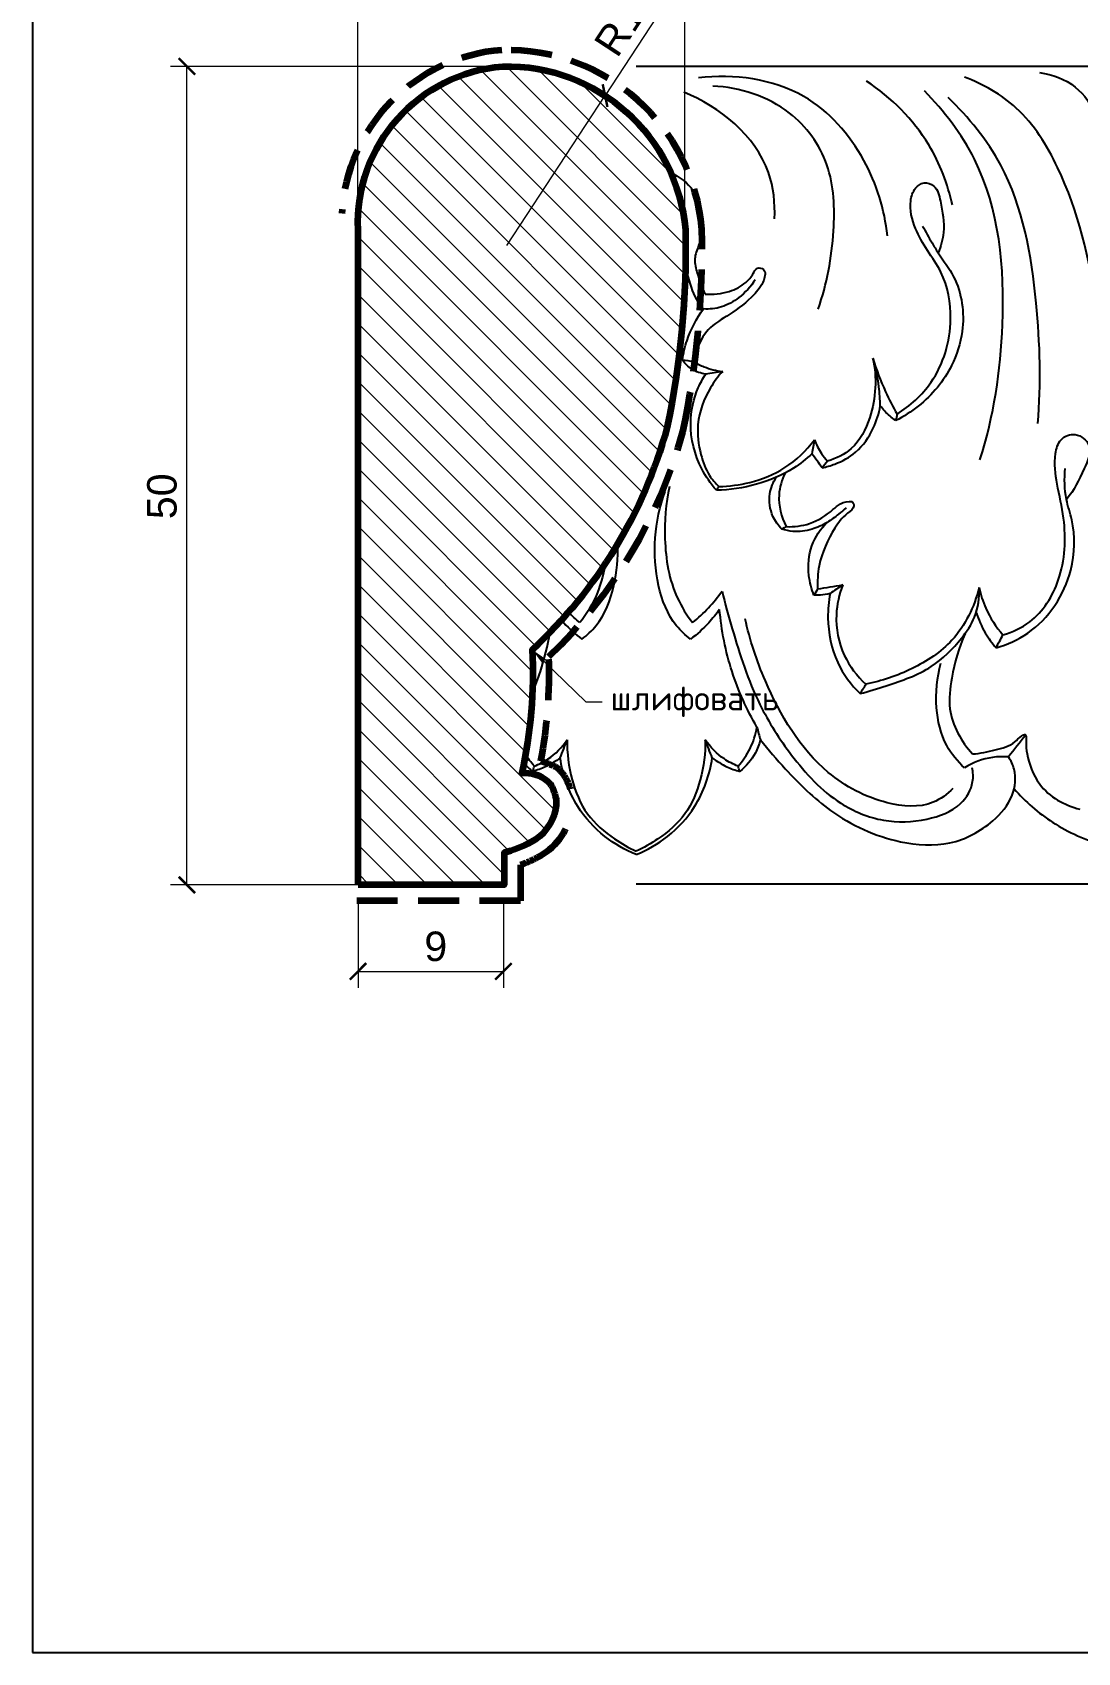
# Model space of a CAD drawing. Header units: millimetres. Extents: x 1288 to 1519, y -5291 to -5141.
# Drawn here: x 1287.9 to 1351.8, y -5291.3 to -5192.4 of the extents above; entities that cross this region are included whole.
import ezdxf
from ezdxf import colors
from ezdxf.entities.mleader import LeaderData, LeaderLine
from ezdxf.math import Vec2, Vec3

# ---------------------------------------------------------------- set-up
doc = ezdxf.new("R2010")
doc.units = ezdxf.units.MM
doc.linetypes.add('HIDDEN', pattern=[0.375, 0.25, -0.125])
doc.layers.add('Dimension', color=7, linetype='Continuous')
doc.layers.add('Outside panel', color=7, linetype='Continuous', lineweight=18, true_color=0x7f5e57)
doc.layers.add('кривые', color=7, linetype='Continuous', true_color=0xffffff)
for name, color, linetype, lineweight in [('линия 15', 7, 'Continuous', 15), ('линия 50', 1, 'Continuous', 140), ('служебный слой РАЗМЕРЫ', 7, 'Continuous', 9)]:
    doc.layers.add(name, color=color, linetype=linetype, lineweight=lineweight)
doc.styles.get("Standard").update_dxf_attribs({"font": 'arial.ttf'})
doc.styles.add('ЕСКД профили текст', font='isocpeur.ttf')
doc.dimstyles.new('M_1', dxfattribs={"dimtxt": 1.8, "dimasz": 1, "dimexe": 1, "dimexo": 1, "dimgap": 0.6, "dimtad": 1, "dimdec": 0, "dimdsep": 46, "dimtxsty": 'Standard', "dimblk": 'ARCHTICK', "dimcen": -5, "dimclrd": 7, "dimclre": 7, "dimclrt": 7, "dimadec": 0, "dimazin": 0, "dimtfac": 1, "dimtdec": 0, "dimtmove": 0, "dimatfit": 3, "dimfxl": 1, "dimtolj": 1, "dimtzin": 0, "dimlwd": 5, "dimlwe": 5, "dimarcsym": 0})

# ---------------------------------------------------------------- blocks, each defined once
blk = doc.blocks.new('_ArchTick')
at = {"color": 0, "linetype": 'ByBlock', "const_width": 0.15}
blk.add_lwpolyline([(-0.5, -0.5), (0.5, 0.5)], dxfattribs=at)
blk = doc.blocks.new('*D5')
at = {"layer": 'Defpoints', "color": 0, "ltscale": 1000, "transparency": 16777216}
for p in [(1307.827, -5244.42), (1316.706, -5244.42), (1316.706, -5249.701)]:
    blk.add_point(p, dxfattribs=at)
at = {"layer": 'линия 15', "color": 7, "lineweight": 5, "ltscale": 1000, "transparency": 16777216}
for p, q in [((1307.827, -5245.42), (1307.827, -5250.701)), ((1316.706, -5245.42), (1316.706, -5250.701)), ((1307.827, -5249.701), (1316.706, -5249.701))]:
    blk.add_line(p, q, dxfattribs=at)
at = {"layer": 'линия 15', "color": 7, "lineweight": 5, "ltscale": 1000, "transparency": 16777216, "rotation": 180}
blk.add_blockref('_ArchTick', (1307.827, -5249.701), dxfattribs=at)
at = {"layer": 'линия 15', "color": 7, "lineweight": 5, "ltscale": 1000, "transparency": 16777216}
blk.add_blockref('_ArchTick', (1316.706, -5249.701), dxfattribs=at)
at = {"layer": 'линия 15', "color": 7, "ltscale": 1000, "transparency": 16777216, "insert": (1312.577, -5248.182), "char_height": 1.8, "attachment_point": 5}
blk.add_mtext('\\A1;9', dxfattribs=at)
blk = doc.blocks.new('*D4')
at = {"layer": 'Defpoints', "color": 0, "ltscale": 1000, "transparency": 16777216}
for p in [(1327.783, -5185.328), (1307.818, -5204.014), (1327.783, -5205.998)]:
    blk.add_point(p, dxfattribs=at)
at = {"layer": 'линия 15', "color": 7, "lineweight": 5, "ltscale": 1000, "transparency": 16777216}
for p, q in [((1307.818, -5203.014), (1307.818, -5184.328)), ((1327.783, -5204.998), (1327.783, -5184.328)), ((1307.818, -5185.328), (1327.783, -5185.328))]:
    blk.add_line(p, q, dxfattribs=at)
at = {"layer": 'линия 15', "color": 7, "lineweight": 5, "ltscale": 1000, "transparency": 16777216, "rotation": 180}
blk.add_blockref('_ArchTick', (1307.818, -5185.328), dxfattribs=at)
at = {"layer": 'линия 15', "color": 7, "lineweight": 5, "ltscale": 1000, "transparency": 16777216}
blk.add_blockref('_ArchTick', (1327.783, -5185.328), dxfattribs=at)
at = {"layer": 'линия 15', "color": 7, "ltscale": 1000, "transparency": 16777216, "insert": (1318.229, -5183.809), "char_height": 1.8, "attachment_point": 5}
blk.add_mtext('\\A1;20', dxfattribs=at)
blk = doc.blocks.new('*D3')
at = {"layer": 'Defpoints', "color": 0, "ltscale": 1000, "transparency": 16777216}
for p in [(1322.916, -5196.225), (1316.921, -5205.385)]:
    blk.add_point(p, dxfattribs=at)
at = {"layer": 'линия 15', "color": 7, "lineweight": 5, "ltscale": 1000, "transparency": 16777216}
for p in [(1326.833, -5190.239), (1316.921, -5205.385)]:
    blk.add_line(p, (1322.916, -5196.225), dxfattribs=at)
at = {"layer": 'линия 15', "color": 7, "lineweight": 5, "ltscale": 1000, "transparency": 16777216, "rotation": 236.7988609998389}
blk.add_blockref('_ArchTick', (1322.916, -5196.225), dxfattribs=at)
at = {"layer": 'линия 15', "color": 7, "ltscale": 1000, "transparency": 16777216, "insert": (1324.164, -5191.572), "char_height": 1.8, "attachment_point": 5, "rotation": 56.79886}
blk.add_mtext('\\A1;R11', dxfattribs=at)
blk = doc.blocks.new('*D2')
at = {"layer": 'Defpoints', "color": 0, "ltscale": 1000, "transparency": 16777216}
for p in [(1297.379, -5194.441), (1316.669, -5194.441), (1316.746, -5244.42)]:
    blk.add_point(p, dxfattribs=at)
at = {"layer": 'линия 15', "color": 7, "lineweight": 5, "ltscale": 1000, "transparency": 16777216}
for p, q in [((1315.669, -5194.441), (1296.379, -5194.441)), ((1297.379, -5244.42), (1297.379, -5194.441)), ((1315.746, -5244.42), (1296.379, -5244.42))]:
    blk.add_line(p, q, dxfattribs=at)
for p, rotation in [((1297.379, -5194.441), 90), ((1297.379, -5244.42), 270)]:
    blk.add_blockref('_ArchTick', p, dxfattribs=dict(at, rotation=rotation))
at = {"layer": 'линия 15', "color": 7, "ltscale": 1000, "transparency": 16777216, "insert": (1295.86, -5220.692), "char_height": 1.8, "attachment_point": 5, "rotation": 90}
blk.add_mtext('\\A1;50', dxfattribs=at)

msp = doc.modelspace()

# ---------------------------------------------------------------- hatches: boundary and pattern name
at = {"layer": 'Outside panel', "ltscale": 1000}
h = msp.add_hatch(dxfattribs=at)
h.set_pattern_fill('ANSI31', color=256, scale=10, angle=-90)
h.set_pattern_definition([(315, (97418.2562, 308518.515), (0.8838834765, 0.8838834765), [])])
h.paths.add_polyline_path([(1307.827, -5244.42), (1307.827, -5204.42, -0.403736), (1316.669, -5194.441, -0.395515), (1327.827, -5204.431, -0.056734), (1326.695, -5216.526, -0.139522), (1318.467, -5230.06, -0.06776), (1317.824, -5237.593, -0.211086), (1319.405, -5238.088, -0.138221), (1319.842, -5238.856, -0.140605), (1319.882, -5239.823, -0.222223), (1318.391, -5241.818, -0.056782), (1316.746, -5242.46), (1316.746, -5244.42)])

# ---------------------------------------------------------------- linework, layer by layer
at = {"color": 6, "ltscale": 1000}
msp.add_lwpolyline([(1287.94, -5291.295), (1512.94, -5291.295), (1512.94, -5141.295), (1287.94, -5141.295)], close=True, dxfattribs=at)
at = {"layer": 'Dimension', "color": 7, "lineweight": 30}
msp.add_lwpolyline([(1307.827, -5204.42, -0.403736), (1316.669, -5194.441, -0.395515), (1327.827, -5204.431, -0.056734), (1326.695, -5216.526, -0.139522), (1318.467, -5230.06, -0.06776), (1317.824, -5237.593, -0.058766), (1319.405, -5238.088, -0.138221), (1319.842, -5238.856, -0.140605), (1319.882, -5239.823, -0.227709), (1318.337, -5241.847, -0.054807), (1316.746, -5242.463)], format="xyb", dxfattribs=at)
msp.add_lwpolyline([(1307.827, -5204.42, -0.403736), (1316.669, -5194.441, -0.395515), (1327.827, -5204.431, -0.056734), (1326.695, -5216.526, -0.139522), (1318.467, -5230.06, -0.06776), (1317.824, -5237.593, -0.058766), (1319.405, -5238.088, -0.138221), (1319.842, -5238.856, -0.140605), (1319.882, -5239.823, -0.227709), (1318.337, -5241.847, -0.054807), (1316.746, -5242.463)], format="xyb", dxfattribs=at)
msp.add_lwpolyline([(1307.827, -5204.42), (1307.827, -5244.42)], dxfattribs=at)
msp.add_lwpolyline([(1307.827, -5204.42), (1307.827, -5244.42)], dxfattribs=at)
at = {"layer": 'кривые', "color": 7}
for p, q in [((1324.819, -5194.42), (1389.778, -5194.42)), ((1324.819, -5244.364), (1389.778, -5244.346))]:
    msp.add_line(p, q, dxfattribs=at)
for points, knots in [([(1340.162, -5204.787), (1339.985, -5203.187), (1338.963, -5199.871), (1335.095, -5195.439), (1330.788, -5194.893), (1328.626, -5195.136)], [0, 0, 0, 0, 4.836088, 10.197122, 16.731112, 16.731112, 16.731112, 16.731112]), ([(1335.924, -5209.26), (1336.478, -5207.735), (1337, -5204.786), (1336.873, -5200.388), (1334.188, -5196.672), (1331.15, -5195.734), (1329.501, -5195.64)], [0, 0, 0, 0, 4.874637, 8.936384, 12.843834, 17.80771, 17.80771, 17.80771, 17.80771]), ([(1344.13, -5202.904), (1343.843, -5201.622), (1342.711, -5198.639), (1340.395, -5196.343), (1338.884, -5195.337)], [0, 0, 0, 0, 3.946447, 9.400617, 9.400617, 9.400617, 9.400617]), ([(1353.21, -5216.356), (1353.354, -5213.937), (1353.081, -5208.559), (1351.487, -5201.842), (1348.458, -5196.906), (1346.018, -5195.532), (1344.87, -5195.102)], [0, 0, 0, 0, 7.281173, 16.089871, 20.518364, 24.203506, 24.203506, 24.203506, 24.203506]), ([(1349.458, -5194.825), (1350.233, -5194.93), (1351.769, -5195.473), (1353.192, -5197.744), (1354.221, -5201.461), (1355.138, -5207.141), (1355.697, -5213.99), (1356.081, -5219.927), (1356.344, -5224.559), (1356.588, -5227.326), (1356.651, -5229.08), (1356.762, -5229.653), (1357.025, -5229.889), (1357.21, -5229.935), (1357.298, -5229.94)], [-37.690244, -37.690244, -37.690244, -37.690244, -35.339489, -33.145651, -29.951693, -23.751455, -15.90499, -9.302618, -5.886267, -1.948176, -1.011162, -0.551883, -0.267288, 0, 0, 0, 0]), ([(1333.267, -5203.745), (1333.303, -5202.796), (1332.984, -5199.371), (1329.92, -5196.911), (1327.718, -5196.01)], [0, 0, 0, 0, 2.853267, 10.000395, 10.000395, 10.000395, 10.000395]), ([(1345.811, -5218.475), (1346.659, -5215.811), (1347.591, -5209.667), (1346.838, -5201.349), (1343.624, -5197.172), (1342.415, -5195.943)], [0, 0, 0, 0, 8.399543, 18.64848, 23.828731, 23.828731, 23.828731, 23.828731]), ([(1349.342, -5216.255), (1349.569, -5213.81), (1349.383, -5208.48), (1348.149, -5201.243), (1345.125, -5197.555), (1343.861, -5196.346)], [0, 0, 0, 0, 7.376593, 16.068099, 21.323137, 21.323137, 21.323137, 21.323137]), ([(1326.92, -5200.927), (1327.469, -5201.172), (1328.449, -5201.937), (1329.002, -5203.687), (1328.775, -5205.124), (1328.292, -5206.203), (1328.593, -5207.239), (1328.824, -5207.941), (1329.033, -5208.344)], [2.128362, 2.128362, 2.128362, 2.128362, 3.901086, 5.662124, 7.355316, 8.206154, 9.092367, 10.456371, 10.456371, 10.456371, 10.456371]), ([(1340.752, -5215.678), (1341.549, -5215.173), (1343.31, -5213.583), (1344.284, -5210.255), (1343.76, -5207.341), (1342.592, -5205.691), (1341.781, -5204.319), (1341.438, -5202.934), (1341.77, -5201.898), (1342.383, -5201.444), (1343.195, -5201.756), (1343.478, -5203.002), (1343.717, -5204.371), (1343.423, -5205.433), (1343.261, -5205.832)], [0, 0, 0, 0, 2.83315, 6.896154, 9.825835, 11.387281, 12.91899, 14.634434, 15.459953, 16.065695, 16.688182, 17.700244, 19.618006, 20.911425, 20.911425, 20.911425, 20.911425]), ([(1328.931, -5209.252), (1328.779, -5209.073), (1328.304, -5208.434), (1328.011, -5207.327), (1327.663, -5206.091), (1328, -5205.191), (1327.898, -5204.626), (1327.826, -5204.42)], [0, 0, 0, 0, 0.707126, 2.361227, 3.414527, 4.464346, 5.107248, 5.107248, 5.107248, 5.107248]), ([(1342.305, -5204.188), (1342.49, -5204.539), (1342.801, -5205.091), (1343.43, -5206.126), (1344.635, -5207.669), (1344.978, -5210.269), (1344.405, -5212.06), (1344.076, -5212.711)], [0, 0, 0, 0, 1.191157, 1.90489, 3.639952, 7.020802, 9.21226, 9.21226, 9.21226, 9.21226]), ([(1329.033, -5208.344), (1329.523, -5208.386), (1330.412, -5208.289), (1331.444, -5207.769), (1331.93, -5207.21), (1332.151, -5206.683), (1332.787, -5206.815), (1332.591, -5207.728), (1331.861, -5208.603), (1330.626, -5209.571), (1328.94, -5210.486), (1328.456, -5211.779), (1328.341, -5212.481)], [10.456371, 10.456371, 10.456371, 10.456371, 11.93462, 13.081509, 13.800083, 14.2048, 14.585306, 15.250597, 16.338279, 18.221078, 19.848107, 21.98814, 21.98814, 21.98814, 21.98814]), ([(1332.093, -5207.473), (1331.822, -5207.888), (1331.196, -5208.555), (1330.079, -5209.194), (1329.295, -5209.272), (1328.931, -5209.252)], [-3.789841, -3.789841, -3.789841, -3.789841, -2.29963, -1.097083, 0, 0, 0, 0]), ([(1327.637, -5212.377), (1327.697, -5211.971), (1327.959, -5210.861), (1328.502, -5209.836), (1328.931, -5209.252)], [0, 0, 0, 0, 1.234262, 3.411567, 3.411567, 3.411567, 3.411567]), ([(1329.063, -5213.23), (1328.769, -5213.187), (1328.215, -5212.998), (1327.797, -5212.593), (1327.637, -5212.377)], [24.901905, 24.901905, 24.901905, 24.901905, 25.79408, 26.601638, 26.601638, 26.601638, 26.601638]), ([(1328.341, -5212.481), (1328.54, -5212.599), (1329.099, -5212.874), (1329.711, -5213.021), (1330.098, -5213.063)], [21.98814, 21.98814, 21.98814, 21.98814, 22.682248, 23.85185, 23.85185, 23.85185, 23.85185]), ([(1339.272, -5212.255), (1339.526, -5213.44), (1339.423, -5215.47), (1338.234, -5217.801), (1337.026, -5218.391), (1336.505, -5218.542)], [9.012067, 9.012067, 9.012067, 9.012067, 12.652833, 14.865351, 16.495623, 16.495623, 16.495623, 16.495623]), ([(1339.272, -5212.255), (1339.484, -5212.955), (1339.925, -5214.124), (1340.496, -5215.233), (1340.752, -5215.678)], [0, 0, 0, 0, 2.19745, 3.74065, 3.74065, 3.74065, 3.74065]), ([(1339.726, -5215.172), (1339.716, -5214.784), (1339.642, -5213.799), (1339.439, -5212.829), (1339.272, -5212.255)], [6.049918, 6.049918, 6.049918, 6.049918, 7.216828, 9.012067, 9.012067, 9.012067, 9.012067]), ([(1329.718, -5220.319), (1329.367, -5219.923), (1328.516, -5218.69), (1327.946, -5216.442), (1328.377, -5214.42), (1328.888, -5213.494), (1329.063, -5213.23)], [8.004967, 8.004967, 8.004967, 8.004967, 9.594154, 12.466277, 14.680532, 15.629727, 15.629727, 15.629727, 15.629727]), ([(1330.098, -5213.063), (1329.816, -5213.372), (1329.1, -5214.343), (1328.434, -5216.121), (1328.676, -5218.004), (1329.143, -5219.318), (1329.649, -5219.894), (1329.863, -5220.092)], [0, 0, 0, 0, 1.258264, 3.615866, 5.46766, 6.859811, 7.734574, 7.734574, 7.734574, 7.734574]), ([(1344.076, -5212.711), (1343.834, -5213.181), (1342.956, -5214.547), (1341.633, -5215.576), (1340.667, -5216.069)], [9.21226, 9.21226, 9.21226, 9.21226, 10.799876, 14.059291, 14.059291, 14.059291, 14.059291]), ([(1336.174, -5218.951), (1336.437, -5218.896), (1337.163, -5218.679), (1338.395, -5218.018), (1339.316, -5216.677), (1339.646, -5215.638), (1339.726, -5215.172)], [0.52713, 0.52713, 0.52713, 0.52713, 1.333378, 2.801258, 4.629162, 6.049918, 6.049918, 6.049918, 6.049918]), ([(1340.667, -5216.069), (1340.539, -5215.98), (1340.196, -5215.713), (1339.896, -5215.393), (1339.726, -5215.172)], [4.14171, 4.14171, 4.14171, 4.14171, 4.60869, 5.447476, 5.447476, 5.447476, 5.447476]), ([(1329.863, -5220.092), (1330.5, -5220.083), (1331.908, -5219.896), (1334.019, -5219.045), (1335.204, -5217.904), (1335.702, -5217.241)], [0, 0, 0, 0, 1.914756, 4.231069, 6.721132, 6.721132, 6.721132, 6.721132]), ([(1335.702, -5217.241), (1335.812, -5217.533), (1336.049, -5217.993), (1336.369, -5218.395), (1336.505, -5218.542)], [0, 0, 0, 0, 0.93585, 1.537484, 1.537484, 1.537484, 1.537484]), ([(1347.217, -5229.161), (1347.801, -5228.989), (1349.331, -5228.277), (1350.967, -5225.655), (1351.121, -5222.555), (1350.507, -5220.036), (1350.306, -5218.418), (1350.642, -5217.147), (1351.705, -5216.725), (1352.806, -5217.656), (1352.036, -5219.291), (1351.562, -5220.329), (1351.096, -5220.882)], [0, 0, 0, 0, 1.828062, 4.918317, 8.714741, 10.842852, 12.702252, 13.610614, 14.539979, 15.604733, 17.047815, 19.220352, 19.220352, 19.220352, 19.220352]), ([(1335.542, -5218.091), (1335.199, -5218.415), (1334.177, -5219.23), (1332.188, -5220.057), (1330.54, -5220.304), (1329.718, -5220.319)], [7.587287, 7.587287, 7.587287, 7.587287, 9.00311, 11.486375, 13.957808, 13.957808, 13.957808, 13.957808]), ([(1336.174, -5218.951), (1336.072, -5218.809), (1335.863, -5218.52), (1335.65, -5218.235), (1335.542, -5218.091)], [0, 0, 0, 0, 0.527358, 1.069372, 1.069372, 1.069372, 1.069372]), ([(1333.912, -5219.27), (1333.709, -5219.686), (1333.375, -5220.797), (1333.679, -5221.958), (1333.985, -5222.546)], [0, 0, 0, 0, 1.390976, 3.38102, 3.38102, 3.38102, 3.38102]), ([(1346.794, -5229.941), (1347.478, -5229.744), (1349.587, -5228.811), (1351.586, -5225.794), (1351.651, -5222.683), (1350.976, -5220.7), (1350.965, -5219.617), (1351.013, -5218.986)], [0, 0, 0, 0, 2.135876, 6.801956, 9.878759, 11.16599, 13.06625, 13.06625, 13.06625, 13.06625]), ([(1328.138, -5229.412), (1327.823, -5229.174), (1326.863, -5228.284), (1325.682, -5225.181), (1325.915, -5222.201), (1326.589, -5220.404)], [22.891841, 22.891841, 22.891841, 22.891841, 24.077829, 26.763772, 32.528545, 32.528545, 32.528545, 32.528545]), ([(1326.851, -5220.086), (1326.62, -5221.134), (1326.443, -5223.444), (1326.913, -5226.388), (1327.902, -5227.94), (1328.263, -5228.402)], [0, 0, 0, 0, 3.2268, 6.922967, 8.684143, 8.684143, 8.684143, 8.684143]), ([(1333.713, -5222.694), (1333.491, -5222.471), (1333.025, -5221.824), (1332.856, -5220.627), (1333.174, -5219.842), (1333.365, -5219.542)], [3.691112, 3.691112, 3.691112, 3.691112, 4.637682, 6.034683, 7.104071, 7.104071, 7.104071, 7.104071]), ([(1333.985, -5222.546), (1334.464, -5222.564), (1335.518, -5222.435), (1336.585, -5221.774), (1337.298, -5221.063), (1337.768, -5220.998), (1338.012, -5221.01)], [0, 0, 0, 0, 1.440418, 3.099239, 3.681407, 4.415186, 4.415186, 4.415186, 4.415186]), ([(1338.012, -5221.01), (1338.063, -5221.088), (1338.206, -5221.396), (1337.477, -5221.855), (1336.699, -5222.946), (1335.944, -5224.571), (1335.873, -5225.88), (1335.895, -5226.351)], [4.415186, 4.415186, 4.415186, 4.415186, 4.695774, 5.295489, 6.49492, 8.986023, 10.402785, 10.402785, 10.402785, 10.402785]), ([(1337.638, -5221.397), (1337.491, -5221.532), (1337.119, -5221.848), (1336.719, -5222.129), (1336.476, -5222.283)], [-1.464766, -1.464766, -1.464766, -1.464766, -0.865051, 0, 0, 0, 0]), ([(1336.476, -5222.283), (1336.19, -5222.462), (1335.52, -5222.762), (1334.547, -5222.912), (1333.932, -5222.771), (1333.713, -5222.694)], [0, 0, 0, 0, 1.013393, 2.185361, 2.88154, 2.88154, 2.88154, 2.88154]), ([(1335.673, -5226.738), (1335.519, -5226.349), (1335.269, -5225.346), (1335.383, -5223.695), (1336.075, -5222.684), (1336.476, -5222.283)], [10.849667, 10.849667, 10.849667, 10.849667, 12.106633, 13.930846, 15.633537, 15.633537, 15.633537, 15.633537]), ([(1321.499, -5229.412), (1321.814, -5229.174), (1322.774, -5228.284), (1323.557, -5226.227), (1323.714, -5224.454), (1323.683, -5223.604)], [22.891841, 22.891841, 22.891841, 22.891841, 24.077829, 26.763772, 29.278944, 29.278944, 29.278944, 29.278944]), ([(1322.919, -5224.821), (1322.802, -5225.544), (1322.449, -5226.82), (1321.735, -5227.94), (1321.374, -5228.402)], [4.744294, 4.744294, 4.744294, 4.744294, 6.922967, 8.684143, 8.684143, 8.684143, 8.684143]), ([(1337.43, -5226.102), (1337.206, -5226.682), (1336.886, -5228.134), (1337.316, -5230.378), (1338.3, -5231.665), (1338.842, -5232.162)], [0, 0, 0, 0, 1.869853, 4.38367, 6.592539, 6.592539, 6.592539, 6.592539]), ([(1338.496, -5232.743), (1339.032, -5232.603), (1340.504, -5232.13), (1342.822, -5231.35), (1344.517, -5229.658), (1345.636, -5228.029), (1345.787, -5226.874), (1345.76, -5226.268)], [0, 0, 0, 0, 1.665257, 4.663866, 7.190781, 8.71211, 10.534216, 10.534216, 10.534216, 10.534216]), ([(1345.76, -5226.268), (1345.468, -5227.436), (1344.461, -5229.542), (1341.712, -5231.318), (1339.818, -5231.978), (1338.842, -5232.162)], [-9.595063, -9.595063, -9.595063, -9.595063, -5.975594, -2.984198, 0, 0, 0, 0]), ([(1345.76, -5226.268), (1345.854, -5226.698), (1346.19, -5227.741), (1346.792, -5228.672), (1347.217, -5229.161)], [10.534216, 10.534216, 10.534216, 10.534216, 11.856507, 13.804094, 13.804094, 13.804094, 13.804094]), ([(1328.263, -5228.402), (1328.606, -5228.125), (1329.254, -5227.525), (1329.809, -5226.838), (1330.062, -5226.478)], [8.684143, 8.684143, 8.684143, 8.684143, 10.007853, 11.328003, 11.328003, 11.328003, 11.328003]), ([(1330.062, -5226.478), (1330.247, -5227.254), (1330.897, -5229.596), (1332.028, -5233.103), (1334.322, -5236.702), (1336.769, -5239.376), (1339.839, -5240.659), (1342.451, -5240.551), (1344.579, -5239.796), (1345.44, -5238.355), (1345.395, -5237.547), (1345.337, -5237.271)], [11.328003, 11.328003, 11.328003, 11.328003, 13.724703, 18.639097, 22.299503, 26.503362, 29.308175, 31.969664, 34.245036, 35.764599, 36.610344, 36.610344, 36.610344, 36.610344]), ([(1336.656, -5226.627), (1336.465, -5226.675), (1336.138, -5226.729), (1335.807, -5226.741), (1335.673, -5226.738)], [2.4960422, 2.4960422, 2.4960422, 2.4960422, 3.0860737, 3.4881721, 3.4881721, 3.4881721, 3.4881721]), ([(1336.656, -5226.627), (1336.565, -5227.114), (1336.446, -5228.545), (1336.883, -5230.788), (1337.937, -5232.2), (1338.496, -5232.743)], [-6.637886, -6.637886, -6.637886, -6.637886, -5.149927, -2.34224, 0, 0, 0, 0]), ([(1320.249, -5228.257), (1320.296, -5228.311), (1320.677, -5228.732), (1321.102, -5229.114), (1321.499, -5229.412)], [21.187189, 21.187189, 21.187189, 21.187189, 21.400402, 22.891841, 22.891841, 22.891841, 22.891841]), ([(1329.909, -5227.599), (1329.706, -5227.885), (1329.17, -5228.544), (1328.536, -5229.114), (1328.138, -5229.412)], [20.346433, 20.346433, 20.346433, 20.346433, 21.400402, 22.891841, 22.891841, 22.891841, 22.891841]), ([(1332.192, -5234.78), (1331.567, -5233.711), (1330.516, -5231.388), (1330.021, -5228.883), (1329.909, -5227.599)], [12.752306, 12.752306, 12.752306, 12.752306, 16.473816, 20.346433, 20.346433, 20.346433, 20.346433]), ([(1344.161, -5238.53), (1343.817, -5238.879), (1342.625, -5239.777), (1339.636, -5239.51), (1335.548, -5237.321), (1332.894, -5232.861), (1331.751, -5229.466), (1331.473, -5228.166)], [0, 0, 0, 0, 1.472391, 4.285545, 8.338777, 15.134471, 19.126627, 19.126627, 19.126627, 19.126627]), ([(1345.597, -5227.779), (1345.727, -5228.216), (1346.057, -5228.987), (1346.548, -5229.662), (1346.794, -5229.941)], [-2.489909, -2.489909, -2.489909, -2.489909, -1.119212, 0, 0, 0, 0]), ([(1318.474, -5232.721), (1318.657, -5232.285), (1319.107, -5231.072), (1319.412, -5229.812), (1319.548, -5229.004)], [15.056139, 15.056139, 15.056139, 15.056139, 16.473816, 18.929401, 18.929401, 18.929401, 18.929401]), ([(1344.908, -5229.066), (1344.516, -5229.929), (1344.096, -5231.458), (1343.773, -5234.09), (1344.669, -5235.672), (1345.365, -5236.427)], [0, 0, 0, 0, 2.849674, 4.737514, 7.823696, 7.823696, 7.823696, 7.823696]), ([(1344.867, -5237.271), (1344.44, -5236.882), (1343.54, -5235.792), (1343.019, -5233.492), (1343.179, -5231.757), (1343.428, -5230.878)], [2.803121, 2.803121, 2.803121, 2.803121, 4.538763, 6.935462, 9.678003, 9.678003, 9.678003, 9.678003]), ([(1331.041, -5237.169), (1331.329, -5236.846), (1331.841, -5236.099), (1332.114, -5235.233), (1332.192, -5234.78)], [10.069734, 10.069734, 10.069734, 10.069734, 11.371033, 12.752306, 12.752306, 12.752306, 12.752306]), ([(1345.365, -5236.427), (1345.832, -5236.393), (1346.684, -5236.206), (1347.832, -5235.892), (1348.224, -5235.39), (1348.67, -5235.145), (1348.599, -5235.853), (1348.706, -5236.724), (1349.405, -5238.727), (1350.979, -5239.553), (1351.91, -5239.803)], [7.823696, 7.823696, 7.823696, 7.823696, 9.231688, 10.518322, 11.087987, 11.311858, 11.690086, 12.495715, 14.508211, 17.403343, 17.403343, 17.403343, 17.403343]), ([(1318.596, -5237.169), (1318.89, -5237.054), (1319.666, -5236.656), (1320.291, -5236.019), (1320.602, -5235.566)], [0, 0, 0, 0, 0.94884, 2.599697, 2.599697, 2.599697, 2.599697]), ([(1320.602, -5235.566), (1320.582, -5236.383), (1320.791, -5237.965), (1321.687, -5240.181), (1323.272, -5241.518), (1324.356, -5242.156), (1324.819, -5242.369)], [1.179786, 1.179786, 1.179786, 1.179786, 3.634252, 5.92501, 8.172825, 9.70356, 9.70356, 9.70356, 9.70356]), ([(1329.035, -5235.566), (1329.055, -5236.383), (1328.846, -5237.965), (1327.95, -5240.181), (1326.365, -5241.518), (1325.281, -5242.156), (1324.819, -5242.369)], [1.179786, 1.179786, 1.179786, 1.179786, 3.634252, 5.92501, 8.172825, 9.70356, 9.70356, 9.70356, 9.70356]), ([(1331.041, -5237.169), (1330.747, -5237.054), (1329.971, -5236.656), (1329.346, -5236.019), (1329.035, -5235.566)], [0, 0, 0, 0, 0.94884, 2.599697, 2.599697, 2.599697, 2.599697]), ([(1332.4, -5235.569), (1332.33, -5235.843), (1332.053, -5236.577), (1331.528, -5237.186), (1331.142, -5237.494)], [0, 0, 0, 0, 0.851116, 2.332815, 2.332815, 2.332815, 2.332815]), ([(1332.4, -5235.569), (1332.882, -5236.176), (1334.223, -5237.696), (1336.786, -5240.249), (1340.355, -5241.883), (1344.009, -5242.135), (1346.445, -5240.843), (1347.888, -5239.143), (1348.066, -5237.577), (1347.704, -5236.835), (1347.551, -5236.607)], [-21.131556, -21.131556, -21.131556, -21.131556, -18.803336, -15.037432, -10.347933, -7.326264, -4.382459, -2.423046, -0.824592, 0, 0, 0, 0]), ([(1320.176, -5236.665), (1319.897, -5236.873), (1319.355, -5237.2), (1318.764, -5237.418), (1318.495, -5237.494)], [7.843582, 7.843582, 7.843582, 7.843582, 8.890761, 9.728913, 9.728913, 9.728913, 9.728913]), ([(1324.819, -5242.568), (1324.134, -5242.291), (1322.763, -5241.503), (1320.969, -5239.54), (1320.331, -5237.706), (1320.176, -5236.665)], [0, 0, 0, 0, 2.217713, 4.681078, 7.843582, 7.843582, 7.843582, 7.843582]), ([(1324.819, -5242.568), (1325.503, -5242.291), (1326.874, -5241.503), (1328.668, -5239.54), (1329.307, -5237.706), (1329.461, -5236.665)], [0, 0, 0, 0, 2.217713, 4.681078, 7.843582, 7.843582, 7.843582, 7.843582]), ([(1329.461, -5236.665), (1329.74, -5236.873), (1330.282, -5237.2), (1330.874, -5237.418), (1331.142, -5237.494)], [7.843582, 7.843582, 7.843582, 7.843582, 8.890761, 9.728913, 9.728913, 9.728913, 9.728913]), ([(1347.551, -5236.607), (1347.229, -5236.581), (1346.289, -5236.602), (1345.385, -5236.949), (1344.867, -5237.271)], [0, 0, 0, 0, 0.970402, 2.803121, 2.803121, 2.803121, 2.803121]), ([(1347.895, -5238.549), (1348.582, -5239.332), (1350.251, -5240.805), (1353.51, -5242.212), (1355.988, -5242.536), (1357.298, -5242.513)], [0, 0, 0, 0, 3.131062, 6.578909, 10.51741, 10.51741, 10.51741, 10.51741])]:
    msp.add_open_spline(points, degree=3, knots=knots, dxfattribs=at)
for points in [[(1328.341, -5212.481), (1328.106, -5212.447), (1327.871, -5212.412), (1327.637, -5212.377)], [(1330.098, -5213.063), (1329.753, -5213.119), (1329.408, -5213.175), (1329.063, -5213.23)], [(1340.752, -5215.678), (1340.724, -5215.808), (1340.695, -5215.938), (1340.667, -5216.069)], [(1335.702, -5217.241), (1335.649, -5217.525), (1335.595, -5217.808), (1335.542, -5218.091)], [(1336.505, -5218.542), (1336.394, -5218.678), (1336.284, -5218.815), (1336.174, -5218.951)], [(1329.863, -5220.092), (1329.815, -5220.167), (1329.766, -5220.243), (1329.718, -5220.319)], [(1333.985, -5222.546), (1333.895, -5222.595), (1333.804, -5222.645), (1333.713, -5222.694)], [(1335.895, -5226.351), (1335.821, -5226.48), (1335.747, -5226.609), (1335.673, -5226.738)], [(1335.895, -5226.351), (1336.407, -5226.268), (1336.918, -5226.185), (1337.43, -5226.102)], [(1337.43, -5226.102), (1337.172, -5226.277), (1336.914, -5226.452), (1336.656, -5226.627)], [(1321.374, -5228.402), (1321.131, -5228.205), (1320.897, -5227.997), (1320.674, -5227.777)], [(1346.794, -5229.941), (1346.935, -5229.681), (1347.076, -5229.421), (1347.217, -5229.161)], [(1318.609, -5229.927), (1318.566, -5230.063), (1318.523, -5230.198), (1318.479, -5230.334)], [(1338.842, -5232.162), (1338.726, -5232.356), (1338.611, -5232.55), (1338.496, -5232.743)], [(1332.192, -5234.78), (1332.262, -5235.043), (1332.331, -5235.306), (1332.4, -5235.569)], [(1320.176, -5236.665), (1320.318, -5236.299), (1320.46, -5235.933), (1320.602, -5235.566)], [(1329.461, -5236.665), (1329.319, -5236.299), (1329.177, -5235.933), (1329.035, -5235.566)], [(1348.589, -5235.306), (1348.243, -5235.74), (1347.897, -5236.173), (1347.551, -5236.607)], [(1317.956, -5236.97), (1318.118, -5237.162), (1318.3, -5237.338), (1318.495, -5237.494)], [(1318.596, -5237.169), (1318.395, -5236.944), (1318.213, -5236.699), (1318.057, -5236.439)], [(1318.495, -5237.494), (1318.529, -5237.386), (1318.562, -5237.277), (1318.596, -5237.169)], [(1331.142, -5237.494), (1331.108, -5237.386), (1331.075, -5237.277), (1331.041, -5237.169)]]:
    msp.add_open_spline(points, degree=3, dxfattribs=at)
at = {"layer": 'линия 50', "color": 1, "linetype": 'HIDDEN', "ltscale": 10, "true_color": 0xff0909}
msp.add_line((1317.746, -5243.196), (1317.746, -5245.39), dxfattribs=at)
at = {"layer": 'линия 50', "color": 7}
msp.add_lwpolyline([(1307.827, -5244.42), (1307.827, -5204.42, -0.403736), (1316.669, -5194.441, -0.395515), (1327.827, -5204.431, -0.056734), (1326.695, -5216.526, -0.139522), (1318.467, -5230.06, -0.06776), (1317.824, -5237.593, -0.211086), (1319.405, -5238.088, -0.138221), (1319.842, -5238.856, -0.140605), (1319.882, -5239.823, -0.222223), (1318.391, -5241.818, -0.056782), (1316.746, -5242.46), (1316.746, -5244.42), (1307.827, -5244.42)], format="xyb", close=True, dxfattribs=at)
at = {"layer": 'линия 50', "color": 1, "linetype": 'HIDDEN', "ltscale": 10, "true_color": 0xff0909}
msp.add_lwpolyline([(1317.746, -5245.39), (1307.759, -5245.39)], dxfattribs=at)
for centre, radius, start, end in [((1317.42, -5204.014), 10.602, 94.33385, 176.79107), ((1316.921, -5205.385), 11.947, 4.83671, 91.45091), ((1274.137, -5205.51), 54.701, 348.13009, 1.18591), ((1298.802, -5208.835), 29.934, 313.70565, 344.64639), ((1290.481, -5231.465), 29.02, 349.28304, 1.95434), ((1316.514, -5244.546), 8.076, 64.71239, 72.10276), ((1318.261, -5239.247), 2.629, 14.74003, 49.62633), ((1317.002, -5239.226), 3.941, 297.04182, 348.05562), ((1314.738, -5234.922), 8.804, 289.98184, 297.43606)]:
    msp.add_arc(centre, radius, start, end, dxfattribs=at)

# ---------------------------------------------------------------- dimensions: what is measured, and where the dimension line sits
at = {"layer": 'линия 15', "color": 7, "ltscale": 1000}
for base, p1, p2, picture, middle in [((1327.783, -5185.328), (1307.818, -5204.014), (1327.783, -5205.998), '*D4', (1318.229, -5185.328)), ((1316.706, -5249.701), (1307.827, -5244.42), (1316.706, -5244.42), '*D5', (1312.577, -5249.701))]:
    dim = msp.add_linear_dim(base=base, p1=p1, p2=p2, dimstyle='M_1', dxfattribs=at)
    dim.commit()
    dim.dimension.update_dxf_attribs({"geometry": picture, "text_midpoint": middle, "dimtype": 128})
dim = msp.add_radius_dim(center=(1316.921, -5205.385), mpoint=(1322.916, -5196.225), dimstyle='M_1', dxfattribs=at)
dim.commit()
dim.dimension.update_dxf_attribs({"geometry": '*D3', "text_midpoint": (1324.164, -5191.572)})
dim = msp.add_linear_dim(base=(1297.379, -5194.441), p1=(1316.746, -5244.42), p2=(1316.669, -5194.441), angle=90, dimstyle='M_1', dxfattribs=at)
dim.commit()
dim.dimension.update_dxf_attribs({"geometry": '*D2', "text_midpoint": (1297.379, -5220.692), "dimtype": 128})

# ---------------------------------------------------------------- leaders
at = {"layer": 'служебный слой РАЗМЕРЫ'}
ml = msp.add_multileader_mtext('Standard', dxfattribs=at)
ml.set_content('\\A1;шлифовать', color=256, style='ЕСКД профили текст')
ml.set_leader_properties(color=256, linetype='ByLayer', lineweight=-1)
ml.build(insert=Vec2(0, 0))
ml.multileader.update_dxf_attribs({"dogleg_length": 1, "arrow_head_size": 1})
ctx = ml.context
ctx.base_point, ctx.char_height, ctx.arrow_head_size, ctx.landing_gap_size, ctx.plane_origin = Vec3(1322.747, -5233.243), 1.5, 1, 0.5, Vec3(1336.222, -5207.074)
notes = []
notes.append((ctx, [(1, (1, 1, 0), (1321.747, -5233.243), (1, 0), 1, [(0, [(1318.467, -5230.06)], 0, [])])]))
ctx.mtext.insert, ctx.mtext.flow_direction = Vec3(1323.247, -5232.268), 5
for ctx, leaders in notes:
    for number, flags, end, landing, length, lines in leaders:
        leader = LeaderData()
        leader.index, (leader.has_last_leader_line, leader.has_dogleg_vector, leader.attachment_direction) = number, flags
        leader.last_leader_point, leader.dogleg_vector, leader.dogleg_length = Vec3(end), Vec3(landing), length
        for number, points, colour, breaks in lines:
            line = LeaderLine()
            line.index, line.vertices, line.color, line.breaks = number, Vec3.list(points), colors.encode_raw_color(colour), breaks
            leader.lines.append(line)
        ctx.leaders.append(leader)

doc.saveas('drawing.dxf')
